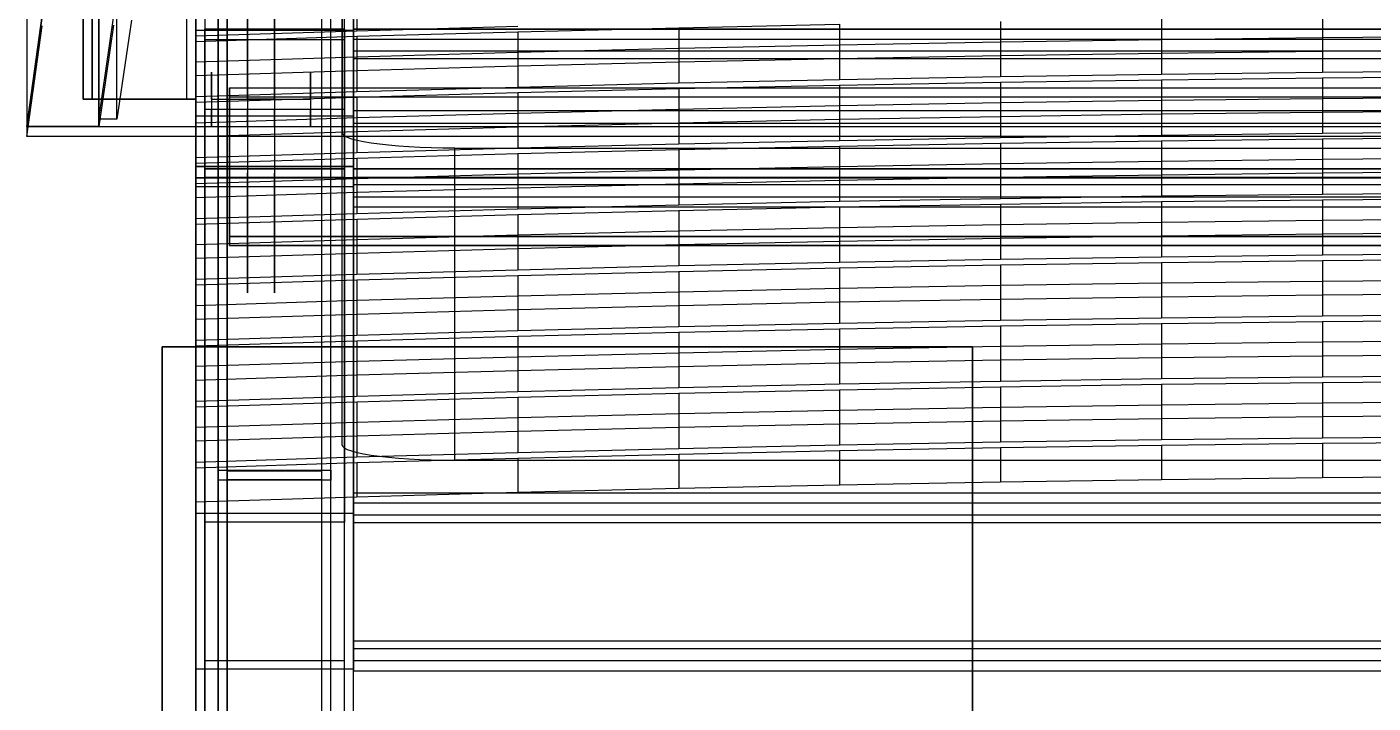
# Model space of a CAD drawing. Header units: millimetres. Extents: x -435 to 425, y 6 to 1155.
# Drawn here: x -395 to -96, y 285.9 to 436 of the extents above; entities that cross this region are included whole.
import ezdxf

# ---------------------------------------------------------------- set-up
doc = ezdxf.new("R2010")
doc.units = ezdxf.units.MM
for name, color, linetype in [('B400', 7, 'Continuous'), ('B410', 7, 'Continuous'), ('B50', 7, 'Continuous'), ('B51', 7, 'Continuous'), ('C3', 7, 'Continuous'), ('C31', 7, 'Continuous'), ('D00', 7, 'Continuous'), ('E10', 7, 'Continuous'), ('EH2', 7, 'Continuous'), ('H000', 7, 'Continuous'), ('H010', 7, 'Continuous'), ('H100', 7, 'Continuous'), ('H110', 7, 'Continuous'), ('L010', 7, 'Continuous'), ('L020', 7, 'Continuous'), ('L021', 7, 'Continuous'), ('L1000', 7, 'Continuous'), ('L1001', 7, 'Continuous'), ('L1002', 7, 'Continuous'), ('L1003', 7, 'Continuous'), ('L1004', 7, 'Continuous'), ('L1005', 7, 'Continuous'), ('L1006', 7, 'Continuous'), ('L1007', 7, 'Continuous'), ('L200', 7, 'Continuous'), ('R010', 7, 'Continuous'), ('R021', 7, 'Continuous'), ('S010', 7, 'Continuous'), ('S020', 7, 'Continuous'), ('S021', 7, 'Continuous'), ('T00', 7, 'Continuous'), ('T10', 7, 'Continuous')]:
    doc.layers.add(name, color=color, linetype=linetype)

msp = doc.modelspace()

# ---------------------------------------------------------------- linework, layer by layer
at = {"layer": 'B400'}
for points in [[(-357.5, 405), (-357.5, 175)], [(-357.5, 175), (-357.5, 405)], [(-357.5, 405), (-357.5, 405)], [(-322.5, 405), (-357.5, 405)], [(-357.5, 405), (-322.5, 405)], [(-355.5, 405), (-355.5, 175)], [(-324.5, 405), (-355.5, 405)], [(-355.5, 175), (-355.5, 405)], [(-355.5, 405), (-324.5, 405)], [(-355.5, 405), (-355.5, 405)], [(-324.5, 175), (-324.5, 405)], [(-324.5, 175), (-324.5, 405)], [(-324.5, 405), (-324.5, 405)], [(-322.5, 175), (-322.5, 405)], [(-322.5, 175), (-322.5, 405)], [(-322.5, 405), (-322.5, 405)]]:
    msp.add_lwpolyline(points, dxfattribs=at)
at = {"layer": 'B410'}
for points in [[(-357.5, 405), (-357.5, 175)], [(-357.5, 175), (-357.5, 405)], [(-357.5, 405), (-357.5, 405)], [(-322.5, 405), (-357.5, 405)], [(-357.5, 405), (-322.5, 405)], [(-355.5, 405), (-355.5, 175)], [(-324.5, 405), (-355.5, 405)], [(-355.5, 175), (-355.5, 405)], [(-355.5, 405), (-324.5, 405)], [(-355.5, 405), (-355.5, 405)], [(-324.5, 175), (-324.5, 405)], [(-324.5, 175), (-324.5, 405)], [(-324.5, 405), (-324.5, 405)], [(-322.5, 175), (-322.5, 405)], [(-322.5, 175), (-322.5, 405)], [(-322.5, 405), (-322.5, 405)]]:
    msp.add_lwpolyline(points, dxfattribs=at)
at = {"layer": 'B50'}
for points in [[(-350, 422.5), (350, 422.5)], [(-350, 387.5), (-350, 422.5)], [(-350, 422.5), (350, 422.5)], [(-350, 422.5), (-350, 422.5)], [(-350, 422.5), (-350, 387.5)], [(-350, 420.5), (350, 420.5)], [(-350, 389.5), (-350, 420.5)], [(-350, 420.5), (350, 420.5)], [(-350, 420.5), (-350, 420.5)], [(-350, 420.5), (-350, 389.5)], [(-350, 389.5), (350, 389.5)], [(350, 389.5), (-350, 389.5)], [(-350, 389.5), (-350, 389.5)], [(350, 387.5), (-350, 387.5)], [(-350, 387.5), (350, 387.5)], [(-350, 387.5), (-350, 387.5)]]:
    msp.add_lwpolyline(points, dxfattribs=at)
at = {"layer": 'B51'}
for points in [[(-350, 422.5), (350, 422.5)], [(-350, 387.5), (-350, 422.5)], [(-350, 422.5), (350, 422.5)], [(-350, 422.5), (-350, 422.5)], [(-350, 422.5), (-350, 387.5)], [(-350, 420.5), (350, 420.5)], [(-350, 389.5), (-350, 420.5)], [(-350, 420.5), (350, 420.5)], [(-350, 420.5), (-350, 420.5)], [(-350, 420.5), (-350, 389.5)], [(-350, 389.5), (350, 389.5)], [(350, 389.5), (-350, 389.5)], [(-350, 389.5), (-350, 389.5)], [(350, 387.5), (-350, 387.5)], [(-350, 387.5), (350, 387.5)], [(-350, 387.5), (-350, 387.5)]]:
    msp.add_lwpolyline(points, dxfattribs=at)
at = {"layer": 'C3'}
for points in [[(-395, 516.94), (-395, 413.95)], [(-379, 413.95), (-379, 516.94)], [(-395, 413.95), (-391.62, 438.51)], [(-375.76, 436.44), (-379, 413.95)], [(-379, 413.95), (-395, 413.95)]]:
    msp.add_lwpolyline(points, dxfattribs=at)
at = {"layer": 'C31'}
for points in [[(-391.62, 438.51), (-395, 413.95)], [(-395, 411.72), (-391.62, 436.28)], [(-395, 413.95), (-395, 411.72)], [(-395, 413.95), (395, 413.95)], [(395, 411.72), (-395, 411.72)]]:
    msp.add_lwpolyline(points, dxfattribs=at)
at = {"layer": 'D00'}
for points in [[(-382.5, 710), (-382.5, 420)], [(-382.5, 420), (-382.5, 710)], [(-380.5, 710), (-380.5, 420)], [(-380.5, 420), (-380.5, 710)], [(-359.5, 420), (-359.5, 710)], [(-359.5, 420), (-359.5, 710)], [(-357.5, 420), (-357.5, 710)], [(-357.5, 420), (-357.5, 710)], [(-382.5, 420), (-382.5, 420)], [(-382.5, 420), (-357.5, 420)], [(-357.5, 420), (-382.5, 420)], [(-380.5, 420), (-359.5, 420)], [(-359.5, 420), (-380.5, 420)], [(-380.5, 420), (-380.5, 420)], [(-359.5, 420), (-359.5, 420)], [(-357.5, 420), (-357.5, 420)]]:
    msp.add_lwpolyline(points, dxfattribs=at)
at = {"layer": 'E10'}
for points in [[(-365, 185), (-365, 365)], [(-365, 365), (-185, 365)], [(-365, 365), (-365, 185)], [(-185, 365), (-365, 365)], [(-365, 365), (-365, 365)], [(-185, 365), (-185, 185)], [(-185, 185), (-185, 365)], [(-185, 365), (-185, 365)]]:
    msp.add_lwpolyline(points, dxfattribs=at)
at = {"layer": 'EH2'}
for points in [[(-379, 443.45), (-379, 415.56)], [(-375, 415.56), (-375, 443.45)], [(-379, 415.56), (-375.76, 438.05)], [(-371.79, 437.53), (-375, 415.56)], [(-375, 415.56), (-379, 415.56)]]:
    msp.add_lwpolyline(points, dxfattribs=at)
at = {"layer": 'H000'}
for points in [[(-346, 420), (-346, 436.46), (-346, 450.41), (-346, 459.73), (-346, 463), (-346, 459.73), (-346, 450.41), (-346, 436.46), (-346, 420), (-346, 403.54), (-346, 389.59), (-346, 380.27), (-346, 377), (-346, 380.27), (-346, 389.59), (-346, 403.54)], [(-340, 420), (-340, 436.46), (-340, 450.41), (-340, 459.73), (-340, 463), (-340, 459.73), (-340, 450.41), (-340, 436.46), (-340, 420), (-340, 403.54), (-340, 389.59), (-340, 380.27), (-340, 377), (-340, 380.27), (-340, 389.59), (-340, 403.54)], [(-346, 420), (-346, 422.37), (-346, 424.38), (-346, 425.73), (-346, 426.2), (-346, 425.73), (-346, 424.38), (-346, 422.37), (-346, 420), (-346, 417.63), (-346, 415.62), (-346, 414.27), (-346, 413.8), (-346, 414.27), (-346, 415.62), (-346, 417.63)], [(-340, 420), (-340, 422.37), (-340, 424.38), (-340, 425.73), (-340, 426.2), (-340, 425.73), (-340, 424.38), (-340, 422.37), (-340, 420), (-340, 417.63), (-340, 415.62), (-340, 414.27), (-340, 413.8), (-340, 414.27), (-340, 415.62), (-340, 417.63)], [(-346, 420), (-340, 420)], [(-340, 420), (-346, 420)]]:
    msp.add_lwpolyline(points, dxfattribs=at)
at = {"layer": 'H010'}
for points in [[(-346, 420), (-346, 436.46), (-346, 450.41), (-346, 459.73), (-346, 463), (-346, 459.73), (-346, 450.41), (-346, 436.46), (-346, 420), (-346, 403.54), (-346, 389.59), (-346, 380.27), (-346, 377), (-346, 380.27), (-346, 389.59), (-346, 403.54)], [(-340, 420), (-340, 436.46), (-340, 450.41), (-340, 459.73), (-340, 463), (-340, 459.73), (-340, 450.41), (-340, 436.46), (-340, 420), (-340, 403.54), (-340, 389.59), (-340, 380.27), (-340, 377), (-340, 380.27), (-340, 389.59), (-340, 403.54)], [(-346, 420), (-346, 422.37), (-346, 424.38), (-346, 425.73), (-346, 426.2), (-346, 425.73), (-346, 424.38), (-346, 422.37), (-346, 420), (-346, 417.63), (-346, 415.62), (-346, 414.27), (-346, 413.8), (-346, 414.27), (-346, 415.62), (-346, 417.63)], [(-340, 420), (-340, 422.37), (-340, 424.38), (-340, 425.73), (-340, 426.2), (-340, 425.73), (-340, 424.38), (-340, 422.37), (-340, 420), (-340, 417.63), (-340, 415.62), (-340, 414.27), (-340, 413.8), (-340, 414.27), (-340, 415.62), (-340, 417.63)], [(-346, 420), (-340, 420)], [(-340, 420), (-346, 420)]]:
    msp.add_lwpolyline(points, dxfattribs=at)
at = {"layer": 'H100'}
for points in [[(-354, 420), (-354, 422.3), (-354, 424.24), (-354, 425.54), (-354, 426), (-354, 425.54), (-354, 424.24), (-354, 422.3), (-354, 420), (-354, 417.7), (-354, 415.76), (-354, 414.46), (-354, 414), (-354, 414.46), (-354, 415.76), (-354, 417.7)], [(-332, 420), (-332, 422.3), (-332, 424.24), (-332, 425.54), (-332, 426), (-332, 425.54), (-332, 424.24), (-332, 422.3), (-332, 420), (-332, 417.7), (-332, 415.76), (-332, 414.46), (-332, 414), (-332, 414.46), (-332, 415.76), (-332, 417.7)], [(-354, 420), (-332, 420)]]:
    msp.add_lwpolyline(points, dxfattribs=at)
at = {"layer": 'H110'}
for points in [[(-354, 420), (-354, 422.3), (-354, 424.24), (-354, 425.54), (-354, 426), (-354, 425.54), (-354, 424.24), (-354, 422.3), (-354, 420), (-354, 417.7), (-354, 415.76), (-354, 414.46), (-354, 414), (-354, 414.46), (-354, 415.76), (-354, 417.7)], [(-332, 420), (-332, 422.3), (-332, 424.24), (-332, 425.54), (-332, 426), (-332, 425.54), (-332, 424.24), (-332, 422.3), (-332, 420), (-332, 417.7), (-332, 415.76), (-332, 414.46), (-332, 414), (-332, 414.46), (-332, 415.76), (-332, 417.7)], [(-354, 420), (-332, 420)]]:
    msp.add_lwpolyline(points, dxfattribs=at)
at = {"layer": 'L010'}
for points in [[(-357.5, 435.24), (-357.5, 328.08)], [(-322.5, 435.24), (-357.5, 435.24)], [(-357.5, 435.24), (-357.5, 400.58)], [(-322.5, 435.24), (-322.5, 328.08)], [(-322.5, 400.58), (-322.5, 435.24)], [(-355.5, 433.26), (-355.5, 326.1)], [(-355.5, 402.56), (-355.5, 433.26)], [(-355.5, 433.26), (-324.5, 433.26)], [(-324.5, 433.26), (-324.5, 326.1)], [(-324.5, 433.26), (-324.5, 402.56)], [(-355.5, 402.56), (-355.5, 295.4)], [(-324.5, 402.56), (-355.5, 402.56)], [(-324.5, 295.4), (-324.5, 402.56)], [(-357.5, 400.58), (-357.5, 293.42)], [(-357.5, 400.58), (-322.5, 400.58)], [(-322.5, 293.42), (-322.5, 400.58)], [(-357.5, 328.08), (-322.5, 328.08)], [(-357.5, 293.42), (-357.5, 328.08)], [(-355.5, 326.1), (-355.5, 295.4)], [(-324.5, 326.1), (-355.5, 326.1)], [(-324.5, 295.4), (-324.5, 326.1)], [(-322.5, 328.08), (-322.5, 293.42)], [(-322.5, 293.42), (-357.5, 293.42)], [(-355.5, 295.4), (-324.5, 295.4)]]:
    msp.add_lwpolyline(points, dxfattribs=at)
at = {"layer": 'L020'}
for points in [[(-322.5, 435.59), (322.5, 435.59)], [(-322.5, 400.93), (-322.5, 435.59)], [(-322.5, 435.59), (-322.5, 430.72)], [(-322.5, 433.33), (322.5, 433.33)], [(-322.5, 429.02), (-322.5, 433.33)], [(-322.5, 433.33), (-322.5, 402.63)], [(-322.5, 430.72), (322.5, 430.72)], [(-322.5, 430.72), (-322.5, 396.06)], [(-322.5, 429.02), (322.5, 429.02)], [(-322.5, 398.32), (-322.5, 429.02)], [(322.5, 402.63), (-322.5, 402.63)], [(-322.5, 402.63), (-322.5, 398.32)], [(322.5, 400.93), (-322.5, 400.93)], [(-322.5, 396.06), (-322.5, 400.93)], [(-322.5, 398.32), (322.5, 398.32)], [(-322.5, 396.06), (322.5, 396.06)]]:
    msp.add_lwpolyline(points, dxfattribs=at)
at = {"layer": 'L021'}
for points in [[(-322.5, 332.6), (322.5, 332.6)], [(-322.5, 297.94), (-322.5, 332.6)], [(-322.5, 332.6), (-322.5, 327.73)], [(-322.5, 330.34), (322.5, 330.34)], [(-322.5, 326.03), (-322.5, 330.34)], [(-322.5, 330.34), (-322.5, 299.64)], [(-322.5, 327.73), (322.5, 327.73)], [(-322.5, 327.73), (-322.5, 293.07)], [(-322.5, 326.03), (322.5, 326.03)], [(-322.5, 295.33), (-322.5, 326.03)], [(322.5, 299.64), (-322.5, 299.64)], [(-322.5, 299.64), (-322.5, 295.33)], [(322.5, 297.94), (-322.5, 297.94)], [(-322.5, 293.07), (-322.5, 297.94)], [(-322.5, 295.33), (322.5, 295.33)], [(-322.5, 293.07), (322.5, 293.07)]]:
    msp.add_lwpolyline(points, dxfattribs=at)
at = {"layer": 'L1000'}
for points in [[(-321.75, 442.85), (-321.75, 435.19)], [(-357.5, 441.72), (-357.5, 434.06)], [(-357.5, 441.72), (-357.5, 432.81)], [(-250.25, 435.84), (-214.5, 436.61)], [(-214.5, 436.61), (-214.5, 428.95)], [(-178.75, 437.26), (-178.75, 429.61)], [(-143, 437.8), (-143, 430.14)], [(-107.25, 438.21), (-107.25, 430.56)], [(-357.5, 434.06), (-321.75, 435.19)], [(-357.5, 425.15), (-357.5, 434.06)], [(-357.5, 432.81), (-321.75, 433.94)], [(-321.75, 435.19), (-286, 436.2)], [(-321.75, 433.94), (-286, 434.95)], [(-321.75, 433.94), (-321.75, 426.28)], [(-286, 434.95), (-250.25, 435.84)], [(-286, 434.95), (-286, 427.29)], [(-250.25, 435.84), (-250.25, 428.18)], [(-357.5, 425.15), (-357.5, 432.81)], [(-107.25, 430.56), (-143, 430.14)], [(-71.5, 430.86), (-107.25, 430.56)], [(-250.25, 428.18), (-286, 427.29)], [(-214.5, 428.95), (-250.25, 428.18)], [(-178.75, 429.61), (-214.5, 428.95)], [(-143, 430.14), (-178.75, 429.61)], [(-321.75, 426.28), (-357.5, 425.15)], [(-286, 427.29), (-321.75, 426.28)]]:
    msp.add_lwpolyline(points, dxfattribs=at)
at = {"layer": 'L1001'}
for points in [[(-107.25, 433.61), (-143, 433.19)], [(-71.5, 433.9), (-107.25, 433.61)], [(-107.25, 433.61), (-107.25, 425.95)], [(-250.25, 431.23), (-286, 430.34)], [(-214.5, 432), (-250.25, 431.23)], [(-250.25, 431.23), (-250.25, 423.58)], [(-178.75, 432.66), (-214.5, 432)], [(-214.5, 432), (-214.5, 424.35)], [(-143, 433.19), (-178.75, 432.66)], [(-178.75, 432.66), (-178.75, 425)], [(-143, 433.19), (-143, 425.54)], [(-321.75, 429.33), (-357.5, 428.2)], [(-357.5, 428.2), (-357.5, 420.54)], [(-357.5, 428.2), (-357.5, 419.29)], [(-286, 430.34), (-321.75, 429.33)], [(-321.75, 429.33), (-321.75, 421.67)], [(-286, 430.34), (-286, 422.68)], [(-214.5, 424.35), (-178.75, 425)], [(-178.75, 425), (-143, 425.54)], [(-143, 425.54), (-107.25, 425.95)], [(-143, 424.28), (-107.25, 424.69)], [(-107.25, 425.95), (-71.5, 426.25)], [(-107.25, 424.69), (-71.5, 424.99)], [(-107.25, 424.69), (-107.25, 417.04)], [(-357.5, 420.54), (-321.75, 421.67)], [(-321.75, 421.67), (-286, 422.68)], [(-286, 422.68), (-250.25, 423.58)], [(-286, 421.43), (-250.25, 422.32)], [(-250.25, 423.58), (-214.5, 424.35)], [(-250.25, 422.32), (-214.5, 423.09)], [(-250.25, 422.32), (-250.25, 414.66)], [(-214.5, 423.09), (-178.75, 423.74)], [(-214.5, 423.09), (-214.5, 415.44)], [(-178.75, 423.74), (-143, 424.28)], [(-178.75, 423.74), (-178.75, 416.09)], [(-143, 424.28), (-143, 416.62)], [(-357.5, 411.63), (-357.5, 420.54)], [(-357.5, 419.29), (-321.75, 420.42)], [(-357.5, 411.63), (-357.5, 419.29)], [(-321.75, 420.42), (-286, 421.43)], [(-321.75, 420.42), (-321.75, 412.76)], [(-286, 421.43), (-286, 413.77)], [(-178.75, 416.09), (-214.5, 415.44)], [(-143, 416.62), (-178.75, 416.09)], [(-107.25, 417.04), (-143, 416.62)], [(-71.5, 417.34), (-107.25, 417.04)], [(-321.75, 412.76), (-357.5, 411.63)], [(-286, 413.77), (-321.75, 412.76)], [(-250.25, 414.66), (-286, 413.77)], [(-214.5, 415.44), (-250.25, 414.66)]]:
    msp.add_lwpolyline(points, dxfattribs=at)
at = {"layer": 'L1002'}
for points in [[(-178.75, 419.14), (-214.5, 418.48)], [(-143, 419.67), (-178.75, 419.14)], [(-178.75, 419.14), (-178.75, 411.48)], [(-107.25, 420.09), (-143, 419.67)], [(-143, 419.67), (-143, 412.02)], [(-71.5, 420.38), (-107.25, 420.09)], [(-107.25, 420.09), (-107.25, 412.43)], [(-321.75, 415.81), (-357.5, 414.68)], [(-286, 416.82), (-321.75, 415.81)], [(-321.75, 415.81), (-321.75, 408.15)], [(-250.25, 417.71), (-286, 416.82)], [(-286, 416.82), (-286, 409.16)], [(-214.5, 418.48), (-250.25, 417.71)], [(-250.25, 417.71), (-250.25, 410.06)], [(-214.5, 418.48), (-214.5, 410.83)], [(-357.5, 414.68), (-357.5, 407.03)], [(-357.5, 414.68), (-357.5, 405.77)], [(-107.25, 412.43), (-71.5, 412.73)], [(-286, 409.16), (-250.25, 410.06)], [(-250.25, 410.06), (-214.5, 410.83)], [(-214.5, 410.83), (-178.75, 411.48)], [(-214.5, 409.57), (-178.75, 410.22)], [(-178.75, 411.48), (-143, 412.02)], [(-178.75, 410.22), (-143, 410.76)], [(-178.75, 410.22), (-178.75, 402.57)], [(-143, 412.02), (-107.25, 412.43)], [(-143, 410.76), (-107.25, 411.17)], [(-143, 410.76), (-143, 403.1)], [(-107.25, 411.17), (-71.5, 411.47)], [(-107.25, 411.17), (-107.25, 403.52)], [(-357.5, 407.03), (-321.75, 408.15)], [(-357.5, 398.11), (-357.5, 407.03)], [(-357.5, 405.77), (-321.75, 406.9)], [(-321.75, 408.15), (-286, 409.16)], [(-321.75, 406.9), (-286, 407.91)], [(-321.75, 406.9), (-321.75, 399.24)], [(-286, 407.91), (-250.25, 408.8)], [(-286, 407.91), (-286, 400.25)], [(-250.25, 408.8), (-214.5, 409.57)], [(-250.25, 408.8), (-250.25, 401.14)], [(-214.5, 409.57), (-214.5, 401.92)], [(-357.5, 398.11), (-357.5, 405.77)], [(-71.5, 403.82), (-107.25, 403.52)], [(-250.25, 401.14), (-286, 400.25)], [(-214.5, 401.92), (-250.25, 401.14)], [(-178.75, 402.57), (-214.5, 401.92)], [(-143, 403.1), (-178.75, 402.57)], [(-107.25, 403.52), (-143, 403.1)], [(-321.75, 399.24), (-357.5, 398.11)], [(-286, 400.25), (-321.75, 399.24)]]:
    msp.add_lwpolyline(points, dxfattribs=at)
at = {"layer": 'L1003'}
for points in [[(-71.5, 406.86), (-107.25, 406.57)], [(-250.25, 404.19), (-286, 403.3)], [(-214.5, 404.96), (-250.25, 404.19)], [(-250.25, 404.19), (-250.25, 396.54)], [(-178.75, 405.62), (-214.5, 404.96)], [(-214.5, 404.96), (-214.5, 397.31)], [(-143, 406.15), (-178.75, 405.62)], [(-178.75, 405.62), (-178.75, 397.96)], [(-107.25, 406.57), (-143, 406.15)], [(-143, 406.15), (-143, 398.5)], [(-107.25, 406.57), (-107.25, 398.91)], [(-321.75, 402.29), (-357.5, 401.16)], [(-357.5, 401.16), (-357.5, 393.51)], [(-357.5, 401.16), (-357.5, 392.25)], [(-286, 403.3), (-321.75, 402.29)], [(-321.75, 402.29), (-321.75, 394.63)], [(-286, 403.3), (-286, 395.64)], [(-214.5, 397.31), (-178.75, 397.96)], [(-178.75, 397.96), (-143, 398.5)], [(-143, 398.5), (-107.25, 398.91)], [(-143, 397.24), (-107.25, 397.65)], [(-107.25, 398.91), (-71.5, 399.21)], [(-107.25, 397.65), (-71.5, 397.95)], [(-107.25, 397.65), (-107.25, 390)], [(-321.75, 394.63), (-286, 395.64)], [(-286, 395.64), (-250.25, 396.54)], [(-286, 394.39), (-250.25, 395.28)], [(-250.25, 396.54), (-214.5, 397.31)], [(-250.25, 395.28), (-214.5, 396.05)], [(-250.25, 395.28), (-250.25, 387.62)], [(-214.5, 396.05), (-178.75, 396.7)], [(-214.5, 396.05), (-214.5, 388.4)], [(-178.75, 396.7), (-143, 397.24)], [(-178.75, 396.7), (-178.75, 389.05)], [(-143, 397.24), (-143, 389.58)], [(-357.5, 393.51), (-321.75, 394.63)], [(-357.5, 384.59), (-357.5, 393.51)], [(-357.5, 392.25), (-321.75, 393.38)], [(-357.5, 384.59), (-357.5, 392.25)], [(-321.75, 393.38), (-286, 394.39)], [(-321.75, 393.38), (-321.75, 385.72)], [(-286, 394.39), (-286, 386.73)], [(-178.75, 389.05), (-214.5, 388.4)], [(-143, 389.58), (-178.75, 389.05)], [(-107.25, 390), (-143, 389.58)], [(-71.5, 390.3), (-107.25, 390)], [(-321.75, 385.72), (-357.5, 384.59)], [(-286, 386.73), (-321.75, 385.72)], [(-250.25, 387.62), (-286, 386.73)], [(-214.5, 388.4), (-250.25, 387.62)]]:
    msp.add_lwpolyline(points, dxfattribs=at)
at = {"layer": 'L1004'}
for points in [[(-178.75, 392.1), (-214.5, 391.44)], [(-143, 392.63), (-178.75, 392.1)], [(-178.75, 392.1), (-178.75, 384.44)], [(-107.25, 393.05), (-143, 392.63)], [(-143, 392.63), (-143, 384.98)], [(-71.5, 393.34), (-107.25, 393.05)], [(-107.25, 393.05), (-107.25, 385.39)], [(-321.75, 388.77), (-357.5, 387.64)], [(-286, 389.78), (-321.75, 388.77)], [(-321.75, 388.77), (-321.75, 381.11)], [(-250.25, 390.67), (-286, 389.78)], [(-286, 389.78), (-286, 382.12)], [(-214.5, 391.44), (-250.25, 390.67)], [(-250.25, 390.67), (-250.25, 383.02)], [(-214.5, 391.44), (-214.5, 383.79)], [(-357.5, 387.64), (-357.5, 379.99)], [(-357.5, 387.64), (-357.5, 378.73)], [(-107.25, 385.39), (-71.5, 385.69)], [(-286, 382.12), (-250.25, 383.02)], [(-250.25, 383.02), (-214.5, 383.79)], [(-214.5, 383.79), (-178.75, 384.44)], [(-214.5, 382.53), (-178.75, 383.18)], [(-178.75, 384.44), (-143, 384.98)], [(-178.75, 383.18), (-143, 383.72)], [(-178.75, 383.18), (-178.75, 375.53)], [(-143, 384.98), (-107.25, 385.39)], [(-143, 383.72), (-107.25, 384.13)], [(-143, 383.72), (-143, 376.06)], [(-107.25, 384.13), (-71.5, 384.43)], [(-107.25, 384.13), (-107.25, 376.48)], [(-357.5, 379.99), (-321.75, 381.11)], [(-357.5, 371.07), (-357.5, 379.99)], [(-357.5, 378.73), (-321.75, 379.86)], [(-321.75, 381.11), (-286, 382.12)], [(-321.75, 379.86), (-286, 380.87)], [(-321.75, 379.86), (-321.75, 372.2)], [(-286, 380.87), (-250.25, 381.76)], [(-286, 380.87), (-286, 373.21)], [(-250.25, 381.76), (-214.5, 382.53)], [(-250.25, 381.76), (-250.25, 374.1)], [(-214.5, 382.53), (-214.5, 374.88)], [(-357.5, 371.07), (-357.5, 378.73)], [(-71.5, 376.78), (-107.25, 376.48)], [(-250.25, 374.1), (-286, 373.21)], [(-214.5, 374.88), (-250.25, 374.1)], [(-178.75, 375.53), (-214.5, 374.88)], [(-143, 376.06), (-178.75, 375.53)], [(-107.25, 376.48), (-143, 376.06)], [(-321.75, 372.2), (-357.5, 371.07)], [(-286, 373.21), (-321.75, 372.2)]]:
    msp.add_lwpolyline(points, dxfattribs=at)
at = {"layer": 'L1005'}
for points in [[(-71.5, 379.82), (-107.25, 379.53)], [(-250.25, 377.15), (-286, 376.26)], [(-214.5, 377.92), (-250.25, 377.15)], [(-250.25, 377.15), (-250.25, 369.5)], [(-178.75, 378.58), (-214.5, 377.92)], [(-214.5, 377.92), (-214.5, 370.27)], [(-143, 379.11), (-178.75, 378.58)], [(-178.75, 378.58), (-178.75, 370.92)], [(-107.25, 379.53), (-143, 379.11)], [(-143, 379.11), (-143, 371.46)], [(-107.25, 379.53), (-107.25, 371.87)], [(-321.75, 375.25), (-357.5, 374.12)], [(-357.5, 374.12), (-357.5, 366.47)], [(-357.5, 374.12), (-357.5, 365.21)], [(-286, 376.26), (-321.75, 375.25)], [(-321.75, 375.25), (-321.75, 367.59)], [(-286, 376.26), (-286, 368.61)], [(-214.5, 370.27), (-178.75, 370.92)], [(-178.75, 370.92), (-143, 371.46)], [(-143, 371.46), (-107.25, 371.87)], [(-107.25, 371.87), (-71.5, 372.17)], [(-107.25, 370.62), (-71.5, 370.91)], [(-321.75, 367.59), (-286, 368.61)], [(-286, 368.61), (-250.25, 369.5)], [(-286, 367.35), (-250.25, 368.24)], [(-250.25, 369.5), (-214.5, 370.27)], [(-250.25, 368.24), (-214.5, 369.01)], [(-250.25, 368.24), (-250.25, 360.58)], [(-214.5, 369.01), (-178.75, 369.66)], [(-214.5, 369.01), (-214.5, 361.36)], [(-178.75, 369.66), (-143, 370.2)], [(-178.75, 369.66), (-178.75, 362.01)], [(-143, 370.2), (-107.25, 370.62)], [(-143, 370.2), (-143, 362.54)], [(-107.25, 370.62), (-107.25, 362.96)], [(-357.5, 366.47), (-321.75, 367.59)], [(-357.5, 357.55), (-357.5, 366.47)], [(-357.5, 365.21), (-321.75, 366.34)], [(-357.5, 357.55), (-357.5, 365.21)], [(-321.75, 366.34), (-286, 367.35)], [(-321.75, 366.34), (-321.75, 358.68)], [(-286, 367.35), (-286, 359.69)], [(-178.75, 362.01), (-214.5, 361.36)], [(-143, 362.54), (-178.75, 362.01)], [(-107.25, 362.96), (-143, 362.54)], [(-71.5, 363.26), (-107.25, 362.96)], [(-286, 359.69), (-321.75, 358.68)], [(-250.25, 360.58), (-286, 359.69)], [(-214.5, 361.36), (-250.25, 360.58)], [(-321.75, 358.68), (-357.5, 357.55)]]:
    msp.add_lwpolyline(points, dxfattribs=at)
at = {"layer": 'L1006'}
for points in [[(-178.75, 365.06), (-214.5, 364.4)], [(-143, 365.59), (-178.75, 365.06)], [(-178.75, 365.06), (-178.75, 357.4)], [(-107.25, 366.01), (-143, 365.59)], [(-143, 365.59), (-143, 357.94)], [(-71.5, 366.3), (-107.25, 366.01)], [(-107.25, 366.01), (-107.25, 358.35)], [(-286, 362.74), (-321.75, 361.73)], [(-250.25, 363.63), (-286, 362.74)], [(-286, 362.74), (-286, 355.09)], [(-214.5, 364.4), (-250.25, 363.63)], [(-250.25, 363.63), (-250.25, 355.98)], [(-214.5, 364.4), (-214.5, 356.75)], [(-321.75, 361.73), (-357.5, 360.6)], [(-357.5, 360.6), (-357.5, 352.95)], [(-357.5, 360.6), (-357.5, 351.69)], [(-321.75, 361.73), (-321.75, 354.08)], [(-286, 355.09), (-250.25, 355.98)], [(-250.25, 355.98), (-214.5, 356.75)], [(-214.5, 356.75), (-178.75, 357.4)], [(-214.5, 355.49), (-178.75, 356.14)], [(-178.75, 357.4), (-143, 357.94)], [(-178.75, 356.14), (-143, 356.68)], [(-178.75, 356.14), (-178.75, 348.49)], [(-143, 357.94), (-107.25, 358.35)], [(-143, 356.68), (-107.25, 357.1)], [(-143, 356.68), (-143, 349.02)], [(-107.25, 358.35), (-71.5, 358.65)], [(-107.25, 357.1), (-71.5, 357.39)], [(-107.25, 357.1), (-107.25, 349.44)], [(-357.5, 352.95), (-321.75, 354.08)], [(-357.5, 344.03), (-357.5, 352.95)], [(-357.5, 351.69), (-321.75, 352.82)], [(-321.75, 354.08), (-286, 355.09)], [(-321.75, 352.82), (-286, 353.83)], [(-321.75, 352.82), (-321.75, 345.16)], [(-286, 353.83), (-250.25, 354.72)], [(-286, 353.83), (-286, 346.17)], [(-250.25, 354.72), (-214.5, 355.49)], [(-250.25, 354.72), (-250.25, 347.06)], [(-214.5, 355.49), (-214.5, 347.84)], [(-357.5, 344.03), (-357.5, 351.69)], [(-250.25, 347.06), (-286, 346.17)], [(-214.5, 347.84), (-250.25, 347.06)], [(-178.75, 348.49), (-214.5, 347.84)], [(-143, 349.02), (-178.75, 348.49)], [(-107.25, 349.44), (-143, 349.02)], [(-71.5, 349.74), (-107.25, 349.44)], [(-321.75, 345.16), (-357.5, 344.03)], [(-286, 346.17), (-321.75, 345.16)]]:
    msp.add_lwpolyline(points, dxfattribs=at)
at = {"layer": 'L1007'}
for points in [[(-250.25, 350.11), (-286, 349.22)], [(-214.5, 350.88), (-250.25, 350.11)], [(-250.25, 350.11), (-250.25, 342.46)], [(-178.75, 351.54), (-214.5, 350.88)], [(-214.5, 350.88), (-214.5, 343.23)], [(-143, 352.07), (-178.75, 351.54)], [(-178.75, 351.54), (-178.75, 343.88)], [(-107.25, 352.49), (-143, 352.07)], [(-143, 352.07), (-143, 344.42)], [(-71.5, 352.79), (-107.25, 352.49)], [(-107.25, 352.49), (-107.25, 344.83)], [(-321.75, 348.21), (-357.5, 347.08)], [(-357.5, 347.08), (-357.5, 339.43)], [(-357.5, 347.08), (-357.5, 338.17)], [(-286, 349.22), (-321.75, 348.21)], [(-321.75, 348.21), (-321.75, 340.56)], [(-286, 349.22), (-286, 341.57)], [(-214.5, 343.23), (-178.75, 343.88)], [(-178.75, 343.88), (-143, 344.42)], [(-143, 344.42), (-107.25, 344.83)], [(-107.25, 344.83), (-71.5, 345.13)], [(-107.25, 343.58), (-71.5, 343.87)], [(-321.75, 340.56), (-286, 341.57)], [(-286, 341.57), (-250.25, 342.46)], [(-286, 340.31), (-250.25, 341.2)], [(-250.25, 342.46), (-214.5, 343.23)], [(-250.25, 341.2), (-214.5, 341.97)], [(-250.25, 341.2), (-250.25, 333.54)], [(-214.5, 341.97), (-178.75, 342.63)], [(-214.5, 341.97), (-214.5, 334.32)], [(-178.75, 342.63), (-143, 343.16)], [(-178.75, 342.63), (-178.75, 334.97)], [(-143, 343.16), (-107.25, 343.58)], [(-143, 343.16), (-143, 335.51)], [(-107.25, 343.58), (-107.25, 335.92)], [(-357.5, 339.43), (-321.75, 340.56)], [(-357.5, 330.51), (-357.5, 339.43)], [(-357.5, 338.17), (-321.75, 339.3)], [(-357.5, 330.51), (-357.5, 338.17)], [(-321.75, 339.3), (-286, 340.31)], [(-321.75, 339.3), (-321.75, 331.64)], [(-286, 340.31), (-286, 332.65)], [(-178.75, 334.97), (-214.5, 334.32)], [(-143, 335.51), (-178.75, 334.97)], [(-107.25, 335.92), (-143, 335.51)], [(-71.5, 336.22), (-107.25, 335.92)], [(-286, 332.65), (-321.75, 331.64)], [(-250.25, 333.54), (-286, 332.65)], [(-214.5, 334.32), (-250.25, 333.54)], [(-321.75, 331.64), (-357.5, 330.51)]]:
    msp.add_lwpolyline(points, dxfattribs=at)
at = {"layer": 'L200'}
for points in [[(-325, 514.16), (-325, 412.56)], [(-325, 343.24), (-325, 444.84)], [(-300, 409.08), (-302.61, 409.1), (-305.2, 409.16), (-307.73, 409.25), (-310.17, 409.38), (-312.5, 409.55), (-314.69, 409.74), (-316.73, 409.97), (-318.58, 410.23), (-320.23, 410.51), (-321.65, 410.82), (-322.84, 411.14), (-323.78, 411.48), (-324.45, 411.84), (-324.86, 412.2), (-325, 412.56)], [(-325, 343.24), (-325, 412.56)], [(-300, 409.08), (300, 409.08)], [(-300, 339.76), (-300, 409.08)], [(-300, 339.76), (-302.61, 339.78), (-305.2, 339.84), (-307.73, 339.93), (-310.17, 340.06), (-312.5, 340.23), (-314.69, 340.43), (-316.73, 340.65), (-318.58, 340.91), (-320.23, 341.2), (-321.65, 341.5), (-322.84, 341.83), (-323.78, 342.17), (-324.45, 342.52), (-324.86, 342.88), (-325, 343.24)], [(300, 339.76), (-300, 339.76)]]:
    msp.add_lwpolyline(points, dxfattribs=at)
at = {"layer": 'R010'}
for points in [[(-355.5, 944.85), (-355.5, 417.77)], [(-324.5, 417.77), (-324.5, 944.85)], [(-357.5, 943.32), (-357.5, 416.24)], [(-322.5, 416.24), (-322.5, 943.32)], [(-357.5, 416.24), (-357.5, 443.05)], [(-322.5, 443.05), (-322.5, 416.24)], [(-355.5, 441.52), (-355.5, 417.77)], [(-324.5, 417.77), (-324.5, 441.52)], [(-322.5, 416.24), (-357.5, 416.24)], [(-355.5, 417.77), (-324.5, 417.77)]]:
    msp.add_lwpolyline(points, dxfattribs=at)
at = {"layer": 'R021'}
for points in [[(-322.5, 441.44), (-322.5, 414.63)], [(-322.5, 417.45), (-322.5, 441.19)], [(-322.5, 437.37), (-322.5, 417.45)], [(-322.5, 414.63), (-322.5, 437.13)], [(-322.5, 417.45), (322.5, 417.45)], [(-322.5, 414.63), (322.5, 414.63)]]:
    msp.add_lwpolyline(points, dxfattribs=at)
at = {"layer": 'S010'}
for points in [[(-357.5, 437.5), (-357.5, 402.5)], [(-357.5, 402.5), (-357.5, 437.5)], [(-322.5, 402.5), (-322.5, 437.5)], [(-322.5, 437.5), (-322.5, 402.5)], [(-355.5, 435.5), (-355.5, 435.5)], [(-355.5, 404.5), (-355.5, 435.5)], [(-355.5, 435.5), (-355.5, 404.5)], [(-355.5, 435.5), (-324.5, 435.5)], [(-324.5, 435.5), (-355.5, 435.5)], [(-324.5, 435.5), (-324.5, 435.5)], [(-324.5, 435.5), (-324.5, 404.5)], [(-324.5, 404.5), (-324.5, 435.5)], [(-355.5, 404.5), (-355.5, 404.5)], [(-324.5, 404.5), (-355.5, 404.5)], [(-355.5, 404.5), (-324.5, 404.5)], [(-324.5, 404.5), (-324.5, 404.5)], [(-357.5, 402.5), (-357.5, 402.5)], [(-357.5, 402.5), (-322.5, 402.5)], [(-322.5, 402.5), (-357.5, 402.5)], [(-322.5, 402.5), (-322.5, 402.5)]]:
    msp.add_lwpolyline(points, dxfattribs=at)
at = {"layer": 'S020'}
for points in [[(-322.5, 402.5), (-322.5, 437.5)], [(-322.5, 437.5), (-322.5, 402.5)], [(-322.5, 435.5), (322.5, 435.5)], [(-322.5, 404.5), (-322.5, 435.5)], [(-322.5, 435.5), (322.5, 435.5)], [(-322.5, 435.5), (-322.5, 435.5)], [(-322.5, 435.5), (-322.5, 404.5)], [(-322.5, 404.5), (322.5, 404.5)], [(322.5, 404.5), (-322.5, 404.5)], [(-322.5, 404.5), (-322.5, 404.5)], [(322.5, 402.5), (-322.5, 402.5)], [(-322.5, 402.5), (322.5, 402.5)], [(-322.5, 402.5), (-322.5, 402.5)]]:
    msp.add_lwpolyline(points, dxfattribs=at)
at = {"layer": 'S021'}
for points in [[(-322.5, 402.5), (-322.5, 437.5)], [(-322.5, 437.5), (-322.5, 402.5)], [(-322.5, 435.5), (322.5, 435.5)], [(-322.5, 404.5), (-322.5, 435.5)], [(-322.5, 435.5), (322.5, 435.5)], [(-322.5, 435.5), (-322.5, 435.5)], [(-322.5, 435.5), (-322.5, 404.5)], [(-322.5, 404.5), (322.5, 404.5)], [(322.5, 404.5), (-322.5, 404.5)], [(-322.5, 404.5), (-322.5, 404.5)], [(322.5, 402.5), (-322.5, 402.5)], [(-322.5, 402.5), (322.5, 402.5)], [(-322.5, 402.5), (-322.5, 402.5)]]:
    msp.add_lwpolyline(points, dxfattribs=at)
at = {"layer": 'T00'}
for points in [[(-352.5, 775.57), (-352.5, 177.03)], [(-350.5, 775.24), (-350.5, 176.71)], [(-329.5, 176.71), (-329.5, 775.24)], [(-327.5, 177.03), (-327.5, 775.57)], [(-352.5, 172.97), (-352.5, 771.5)], [(-350.5, 173.29), (-350.5, 771.83)], [(-329.5, 173.29), (-329.5, 771.83)], [(-327.5, 172.97), (-327.5, 771.5)]]:
    msp.add_lwpolyline(points, dxfattribs=at)
at = {"layer": 'T10'}
for points in [[(-352.5, 337.59), (-352.5, 176.09)], [(-352.5, 335.4), (-352.5, 337.59)], [(-352.5, 337.59), (-327.5, 337.59)], [(-352.5, 173.91), (-352.5, 335.4)], [(-327.5, 335.4), (-352.5, 335.4)], [(-350.5, 337.41), (-350.5, 175.92)], [(-329.5, 337.41), (-350.5, 337.41)], [(-350.5, 337.41), (-350.5, 335.58)], [(-350.5, 174.08), (-350.5, 335.58)], [(-350.5, 335.58), (-329.5, 335.58)], [(-329.5, 175.92), (-329.5, 337.41)], [(-329.5, 335.58), (-329.5, 337.41)], [(-329.5, 174.08), (-329.5, 335.58)], [(-327.5, 176.09), (-327.5, 337.59)], [(-327.5, 337.59), (-327.5, 335.4)], [(-327.5, 173.91), (-327.5, 335.4)]]:
    msp.add_lwpolyline(points, dxfattribs=at)

doc.saveas('drawing.dxf')
